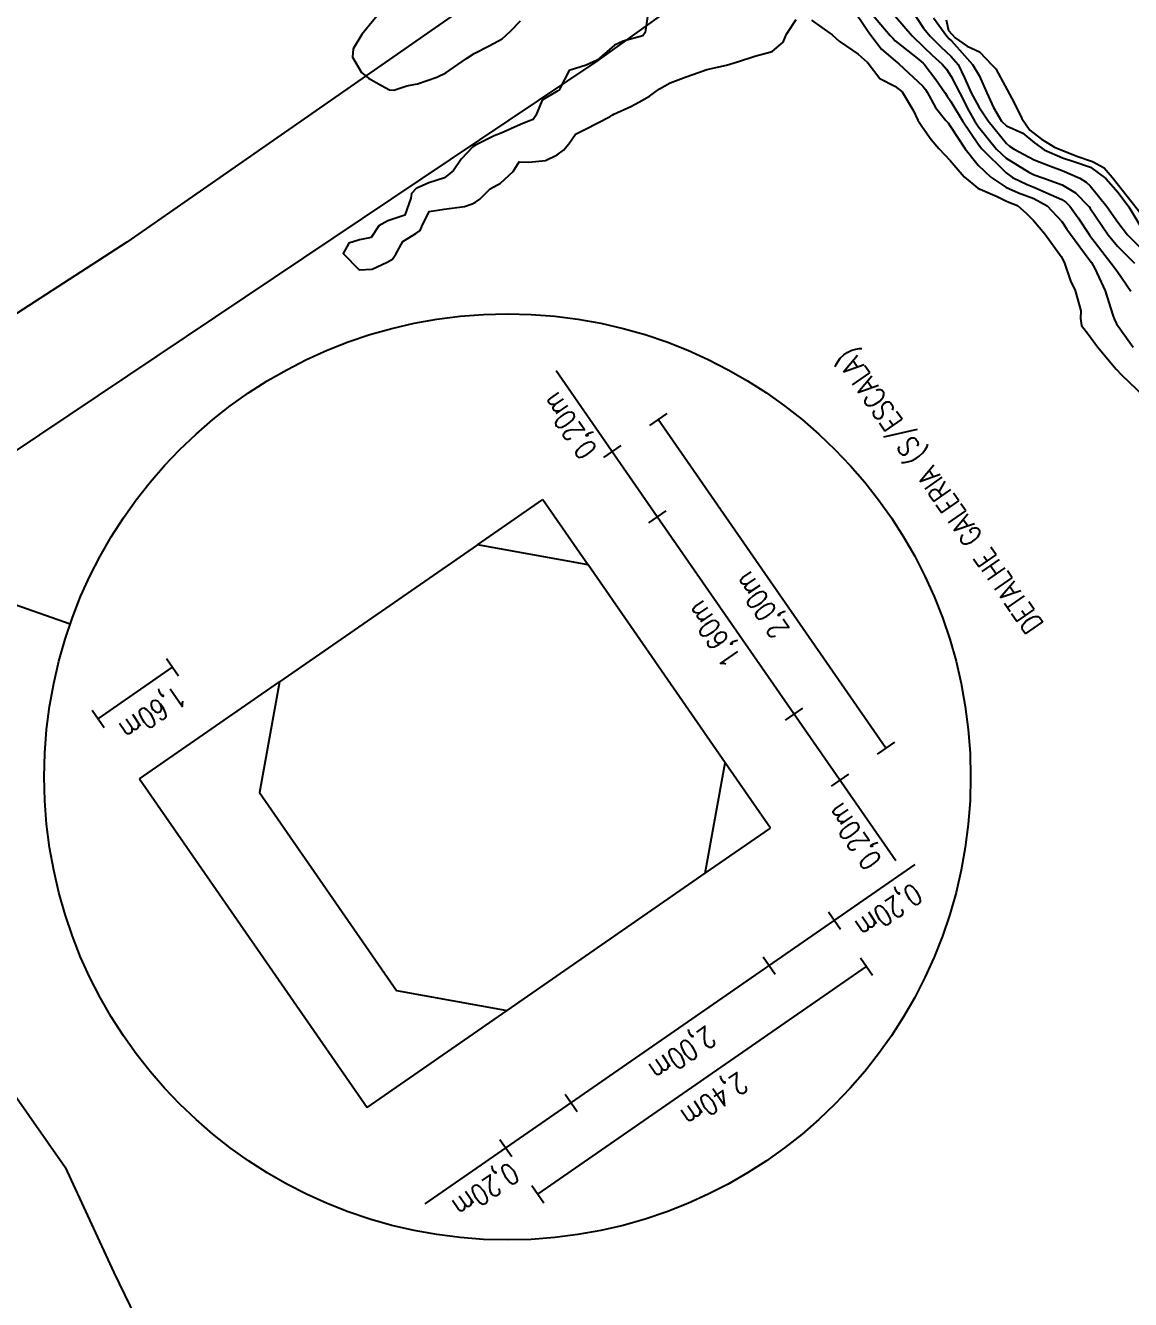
# Model space of a CAD drawing. Header units: metres. Extents: x 307586 to 320046, y 7427249 to 7434250.
# Drawn here: x 311497.8 to 311576.6, y 7432289.6 to 7432380.4 of the extents above; entities that cross this region are included whole.
import ezdxf

# ---------------------------------------------------------------- set-up
doc = ezdxf.new("R2010")
doc.units = ezdxf.units.M
doc.header["$MEASUREMENT"] = 0
doc.linetypes.add('CONTINUO', pattern=[0])
for name, color, linetype in [('Curvas de Nivel 1m', 11, 'Continuous'), ('Curvas de Nivel 5m', 15, 'Continuous'), ('DETALHES', 45, 'Continuous'), ('Hidrografia', 140, 'Continuous'), ('TEXTO', 45, 'Continuous'), ('Vias Primárias', 230, 'Continuous')]:
    doc.layers.add(name, color=color, linetype=linetype)
doc.styles.add('ROMANS', font='romans', dxfattribs={"height": 0.2})

msp = doc.modelspace()

# ---------------------------------------------------------------- linework, layer by layer
at = {"layer": 'Curvas de Nivel 1m', "flags": 128}
for points, elevation in [([(311542.204, 7432381.467), (311541.987, 7432379.847), (311541.801, 7432379.61), (311540.412, 7432379.248), (311539.794, 7432378.949), (311538.564, 7432377.888), (311537.779, 7432377.536), (311536.551, 7432377.137), (311535.919, 7432375.918), (311535.887, 7432375.792), (311535.759, 7432375.688), (311534.637, 7432375.044), (311534.179, 7432373.936), (311534.001, 7432373.666), (311533.729, 7432373.569), (311533.086, 7432373.309), (311531.72, 7432372.677), (311531.213, 7432372.48), (311530.231, 7432371.985), (311529.882, 7432371.817), (311529.709, 7432371.716), (311528.862, 7432370.836), (311528.317, 7432370.01), (311527.678, 7432369.498), (311526.565, 7432369.141), (311525.67, 7432368.735), (311525.338, 7432368.372), (311525.282, 7432368.044), (311524.854, 7432366.845), (311523.647, 7432366.43), (311523.01, 7432366.069), (311522.452, 7432365.256), (311521.628, 7432365.083), (311520.873, 7432364.849), (311520.458, 7432364.102), (311521.602, 7432362.951), (311522.516, 7432362.99), (311523.607, 7432363.483), (311523.968, 7432363.698), (311524.217, 7432364.054), (311524.709, 7432364.967), (311525.635, 7432365.529), (311525.939, 7432365.736), (311526.061, 7432366.036), (311526.581, 7432367.104), (311527.655, 7432367.259), (311529.112, 7432367.453), (311529.66, 7432367.654), (311529.891, 7432367.758), (311530.193, 7432367.985), (311530.925, 7432368.723), (311531.674, 7432369.124), (311532.582, 7432369.957), (311533.004, 7432370.639), (311533.693, 7432370.616), (311534.885, 7432370.738), (311535.701, 7432371.148), (311536.152, 7432371.469), (311536.541, 7432371.912), (311537.008, 7432372.619), (311537.724, 7432372.963), (311539.489, 7432373.874), (311539.631, 7432373.975), (311539.735, 7432374.027), (311541, 7432374.602), (311541.75, 7432375.006), (311542.277, 7432375.32), (311542.996, 7432375.832), (311543.767, 7432376.275), (311544.892, 7432376.688), (311545.775, 7432377.013), (311546.359, 7432377.213), (311547.78, 7432377.534), (311548.545, 7432377.769), (311549.787, 7432378.178), (311551.029, 7432378.499), (311551.797, 7432379.157), (311552.034, 7432379.727), (311552.742, 7432380.793)], 718), ([(311556.693, 7432381.671), (311557.808, 7432379.99), (311558.05, 7432379.656), (311558.813, 7432378.665), (311559.785, 7432377.83), (311560.042, 7432377.627), (311561.767, 7432376.025), (311561.959, 7432375.801), (311562.075, 7432375.605), (311562.656, 7432374.506), (311563.402, 7432373.585), (311563.558, 7432373.409), (311563.729, 7432373.162), (311564.768, 7432371.569), (311565.695, 7432370.398), (311566.615, 7432369.551), (311567.676, 7432368.829), (311568.568, 7432368.423), (311569.668, 7432368.027), (311570.609, 7432367.501), (311571.652, 7432366.376), (311572.013, 7432365.851), (311572.276, 7432365.481), (311573.616, 7432363.69), (311573.779, 7432363.458), (311574.021, 7432363.044), (311574.753, 7432361.448), (311575.302, 7432359.708), (311575.387, 7432359.442), (311575.56, 7432359.1), (311576.754, 7432357.428)], 717), ([(311557.831, 7432381.523), (311559.442, 7432379.635), (311559.611, 7432379.442), (311559.799, 7432379.271), (311561.467, 7432377.932), (311561.783, 7432377.667), (311561.814, 7432377.641), (311561.844, 7432377.609), (311562.693, 7432376.517), (311563.324, 7432375.587), (311563.499, 7432375.324), (311563.753, 7432374.929), (311564.579, 7432373.572), (311565.716, 7432371.864), (311565.967, 7432371.557), (311567.688, 7432369.86), (311568.139, 7432369.533), (311569.191, 7432369.031), (311569.676, 7432368.824), (311570.891, 7432368.278), (311571.668, 7432367.949), (311571.956, 7432367.776), (311572.232, 7432367.481), (311572.819, 7432366.637), (311573.619, 7432365.46), (311573.642, 7432365.424), (311575.152, 7432363.445), (311575.607, 7432362.846), (311576.571, 7432361.43)], 716), ([(311560.868, 7432381.62), (311561.811, 7432380.17), (311562.283, 7432379.603), (311563.04, 7432378.836), (311563.789, 7432378.15), (311564.268, 7432377.575), (311564.722, 7432376.622), (311565.196, 7432375.566), (311565.748, 7432374.558), (311566.406, 7432373.553), (311567.717, 7432371.936), (311567.923, 7432371.745), (311568.256, 7432371.532), (311569.702, 7432370.772), (311570.859, 7432370.335), (311571.691, 7432370.027), (311572.94, 7432369.471), (311573.405, 7432369.189), (311573.678, 7432368.933), (311574.872, 7432367.448), (311575.652, 7432366.332), (311576.349, 7432365.433), (311577.624, 7432364.163)], 714), ([(311522.861, 7432381.03), (311522.089, 7432380.086), (311521.799, 7432379.707), (311521.182, 7432378.703), (311521.128, 7432378.097), (311521.772, 7432377.012), (311522.277, 7432376.591), (311523.194, 7432376.069), (311523.759, 7432375.77), (311524.067, 7432375.748), (311524.985, 7432376.048), (311525.625, 7432376.181), (311525.765, 7432376.209), (311527.125, 7432376.671), (311527.773, 7432376.988), (311529.244, 7432377.998), (311529.787, 7432378.36), (311530.87, 7432378.902), (311531.797, 7432379.408), (311532.388, 7432379.961), (311533.086, 7432380.679)], 718), ([(311553.818, 7432380.736), (311555.308, 7432379.685), (311555.799, 7432379.241), (311557.152, 7432378.304), (311557.784, 7432377.742), (311557.825, 7432377.701), (311557.855, 7432377.659), (311558.7, 7432376.574), (311559.767, 7432376.025), (311560.288, 7432375.625), (311561.095, 7432374.264), (311561.41, 7432373.613), (311561.728, 7432373.1), (311562.344, 7432372.226), (311562.892, 7432371.592), (311563.7, 7432370.736), (311564.71, 7432369.57), (311565.675, 7432368.754), (311567.055, 7432368.16), (311567.666, 7432367.849), (311567.884, 7432367.756), (311568.502, 7432367.527), (311569.129, 7432366.989), (311569.652, 7432366.466), (311570.443, 7432365.502), (311571.619, 7432363.894), (311571.818, 7432363.487), (311572.274, 7432362.154), (311572.6, 7432361.475), (311573.019, 7432360.02), (311572.996, 7432359.469), (311573.058, 7432358.968), (311573.552, 7432358.339), (311574.204, 7432357.453), (311575.527, 7432355.872), (311575.94, 7432355.436), (311577.501, 7432353.938)], 718), ([(311562.519, 7432380.903), (311563.471, 7432379.585), (311563.632, 7432379.413), (311563.8, 7432379.251), (311565.293, 7432377.565), (311565.775, 7432376.8), (311566.318, 7432375.554), (311566.784, 7432374.513), (311567.362, 7432373.544), (311567.73, 7432373.208), (311568.872, 7432372.671), (311569.718, 7432372.001), (311570.398, 7432371.503), (311571.705, 7432370.93), (311572.515, 7432370.664), (311573.695, 7432370.253), (311574.79, 7432369.449), (311575.673, 7432368.463), (311576.428, 7432367.432), (311577.643, 7432365.42)], 713)]:
    msp.add_lwpolyline(points, dxfattribs=dict(at, elevation=elevation))
at = {"layer": 'Curvas de Nivel 5m', "elevation": 715, "flags": 128}
msp.add_lwpolyline([(311559.823, 7432381.002), (311560.993, 7432379.618), (311561.795, 7432378.827), (311562.432, 7432378.243), (311563.139, 7432377.59), (311563.443, 7432377.248), (311563.774, 7432376.711), (311564.361, 7432375.574), (311565.042, 7432374.269), (311565.443, 7432373.563), (311565.729, 7432373.131), (311566.997, 7432371.547), (311567.703, 7432370.895), (311569.311, 7432369.894), (311569.686, 7432369.718), (311570.304, 7432369.504), (311571.678, 7432369.006), (311572.625, 7432368.428), (311573.592, 7432367.461), (311573.622, 7432367.42), (311573.662, 7432367.361), (311574.952, 7432365.447), (311575.631, 7432364.627), (311576.848, 7432363.428)], dxfattribs=at)
at = {"layer": 'DETALHES'}
for p, q in [((311542.836, 7432345.341), (311535.627, 7432355.744)), ((311543.519, 7432352.696), (311542.286, 7432351.842)), ((311559.126, 7432328.855), (311542.902, 7432352.269)), ((311540.231, 7432350.418), (311538.998, 7432349.564)), ((311530.033, 7432343.352), (311534.683, 7432346.573)), ((311534.683, 7432346.573), (311537.904, 7432341.924)), ((311543.453, 7432345.768), (311542.22, 7432344.914)), ((311559.825, 7432320.823), (311542.836, 7432345.341)), ((311507.882, 7432335.237), (311508.737, 7432334.004)), ((311502.997, 7432330.94), (311508.309, 7432334.621)), ((311505.956, 7432326.668), (311515.919, 7432333.572)), ((311502.569, 7432331.556), (311503.424, 7432330.323)), ((311553.195, 7432331.708), (311551.962, 7432330.854)), ((311559.742, 7432329.282), (311558.509, 7432328.428)), ((311550.906, 7432323.16), (311547.684, 7432327.809)), ((311505.956, 7432326.668), (311522.18, 7432303.255)), ((311556.455, 7432327.004), (311555.222, 7432326.15)), ((311546.257, 7432319.938), (311550.906, 7432323.16)), ((311526.295, 7432296.373), (311561.216, 7432320.571)), ((311555.036, 7432317.2), (311555.89, 7432315.968)), ((311550.386, 7432313.979), (311551.24, 7432312.746)), ((311534.327, 7432297.072), (311557.741, 7432313.296)), ((311557.314, 7432313.913), (311558.168, 7432312.68)), ((311522.18, 7432303.255), (311532.142, 7432310.158)), ((311536.271, 7432304.199), (311537.126, 7432302.966)), ((311531.622, 7432300.977), (311532.476, 7432299.744)), ((311533.9, 7432297.689), (311534.754, 7432296.456))]:
    msp.add_line(p, q, dxfattribs=at)
msp.add_lwpolyline([(311515.919, 7432333.572), (311514.491, 7432325.7), (311524.271, 7432311.586), (311532.142, 7432310.158), (311546.257, 7432319.938), (311547.684, 7432327.809), (311537.904, 7432341.924), (311530.033, 7432343.352), (311515.919, 7432333.572)], dxfattribs=at)
msp.add_circle((311532.165, 7432326.809), 33, dxfattribs=at)
at = {"layer": 'Hidrografia'}
msp.add_lwpolyline([(311563.414, 7432380.748), (311563.589, 7432379.995), (311564.053, 7432379.473), (311564.923, 7432378.893), (311565.793, 7432378.487), (311566.663, 7432377.56), (311566.953, 7432377.27), (311568.26, 7432374.853), (311568.818, 7432373.738), (311569.376, 7432372.901), (311570.213, 7432372.25), (311571.143, 7432371.693), (311572.724, 7432371.042), (311573.84, 7432370.67), (311574.677, 7432370.205), (311575.236, 7432369.555), (311577.747, 7432366.394)], dxfattribs=at)
at = {"layer": 'TEXTO', "linetype": 'CONTINUO'}
msp.add_line((311428.895, 7432362.936, 716.689), (311501.016, 7432337.706, 216.172), dxfattribs=at)
at = {"layer": 'Vias Primárias'}
for points in [[(311578.972, 7432400.216, 0.149001), (311569.2, 7432402.911, 0.187946), (311567.066, 7432402.013), (311559.874, 7432395.04), (311551.991, 7432387.868), (311544.903, 7432382.387), (311538.523, 7432377.806), (311490.432, 7432345.569, 0.182478), (311483.356, 7432336.217, 0.212818), (311485.163, 7432322.671), (311493.038, 7432309.883), (311500.645, 7432298.994), (311504.12, 7432291.485), (311506.749, 7432286.041), (311513.388, 7432277.323), (311529.86, 7432258.237), (311544.903, 7432242.632), (311556.612, 7432231.493), (311562.292, 7432226.892), (311566.636, 7432223.377), (311579.049, 7432212.783)], [(311544.903, 7432392.66), (311505.039, 7432364.916), (311483.593, 7432351.03), (311472.211, 7432344.339), (311470.788, 7432343.65, -0.301986), (311467.407, 7432344.111), (311464.173, 7432347.958), (311440.49, 7432384.387)]]:
    msp.add_lwpolyline(points, format="xyb", dxfattribs=at)

# ---------------------------------------------------------------- texts
at = {"layer": 'DETALHES', "color": 2, "extrusion": (-9.31834e-07, 1.27015e-06, 1), "style": 'ROMANS', "width": 0.8}
msp.add_text('DETALHE GALERIA (S/ESCALA)', height=1.5, rotation=124.75261, dxfattribs=at).set_placement((311570.418, 7432337.689, 9.154))
at = {"layer": 'DETALHES', "style": 'ROMANS', "width": 0.8}
for s, rotation, p in [('0,20m', 124.27876, (311538.616, 7432350.129)), ('2,00m', 124.27876, (311552.302, 7432337.333)), ('1,60m', 124.27876, (311548.907, 7432335.277)), ('1,60m', 214.27876, (311508.614, 7432333.389)), ('0,20m', 124.27876, (311558.895, 7432320.863)), ('0,20m', 214.27876, (311561.045, 7432319.302)), ('2,00m', 214.27876, (311546.35, 7432309.12)), ('2,40m', 214.27876, (311548.628, 7432305.832)), ('0,20m', 214.27876, (311532.327, 7432299.403))]:
    msp.add_text(s, height=1.5, rotation=rotation, dxfattribs=at).set_placement(p)

doc.saveas('drawing.dxf')
